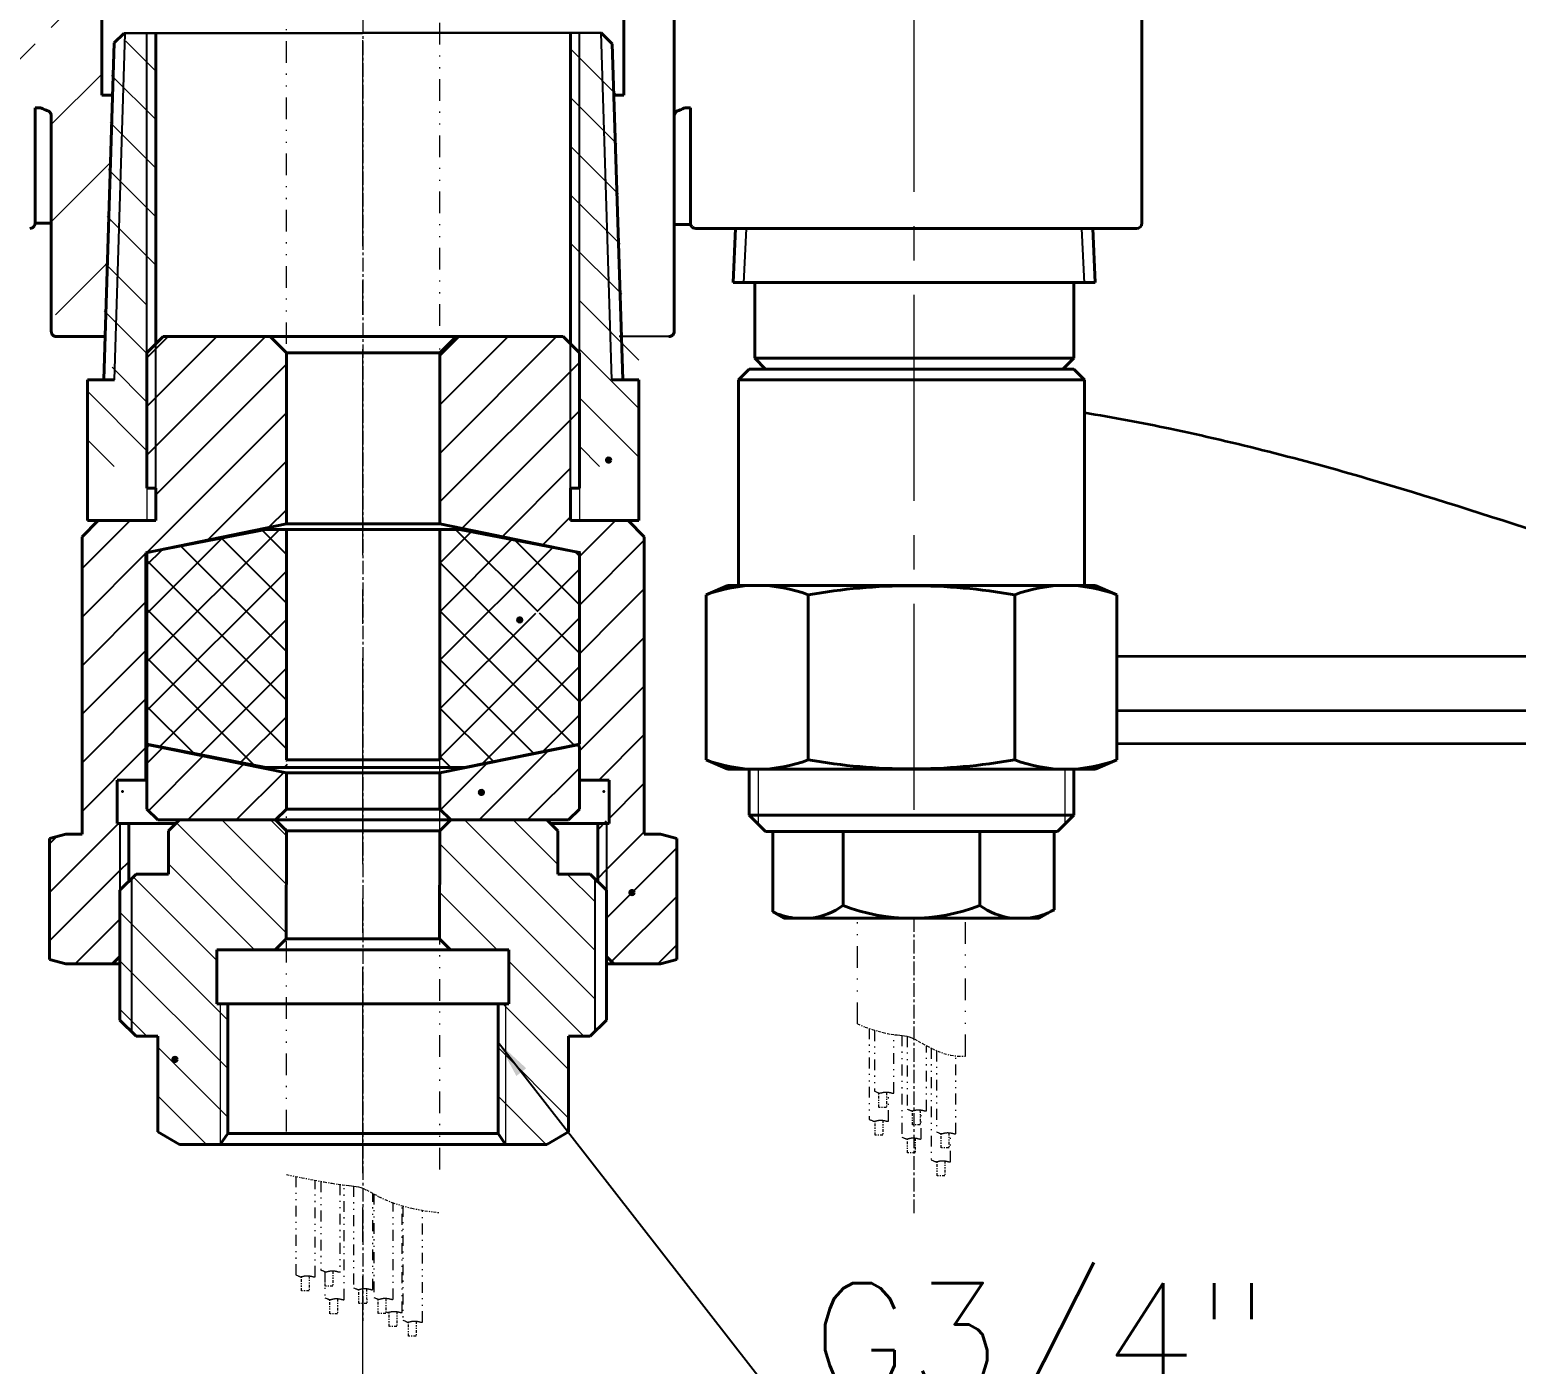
# Model space of a CAD drawing. Extents: x -12012 to 8795, y -497 to 32605.
# Drawn here: x -11366.2 to -11228.7, y 31918.3 to 32041.7 of the extents above; entities that cross this region are included whole.
import ezdxf

# ---------------------------------------------------------------- set-up
doc = ezdxf.new("R2010")
doc.units = 0
doc.header["$MEASUREMENT"] = 0
for name, pattern in [('CENTER', [2, 1.25, -0.25, 0.25, -0.25]), ('CENTER2', [28.575, 19.05, -3.175, 3.175, -3.175]), ('DIVIDE', [1.25, 0.5, -0.25, 0, -0.25, 0, -0.25]), ('DIVIDE2', [0.625, 0.25, -0.125, 0, -0.125, 0, -0.125])]:
    doc.linetypes.add(name, pattern=pattern)
doc.layers.get('0').update_dxf_attribs({"linetype": 'CONTINUOUS', "lineweight": 35})
for name, color, linetype, lineweight in [('0.7', 7, 'CONTINUOUS', 40), ('082', 7, 'CONTINUOUS', 40), ('1CEN', 4, 'CENTER2', 9), ('中心线', 14, 'CENTER', 9), ('单点划线', 1, 'CENTER2', 13), ('双点划线', 6, 'DIVIDE2', 13), ('尺寸线', 3, 'CONTINUOUS', 15), ('标注', 3, 'CONTINUOUS', 13), ('粗实线', 7, 'CONTINUOUS', 40)]:
    doc.layers.add(name, color=color, linetype=linetype, lineweight=lineweight)
for name, color, linetype in [('030', 4, 'CONTINUOUS'), ('033', 3, 'CONTINUOUS'), ('039', 4, 'CONTINUOUS'), ('075', 3, 'CONTINUOUS'), ('076', 2, 'CONTINUOUS'), ('079', 3, 'CONTINUOUS'), ('081', 3, 'CONTINUOUS')]:
    doc.layers.add(name, color=color, linetype=linetype)
doc.styles.add('01', font='txt.shx')
doc.styles.add('标注', font='txt.shx', dxfattribs={"height": 2.65})
doc.dimstyles.new('3.5', dxfattribs={"dimtxt": 2.65, "dimasz": 3.5, "dimexe": 1.25, "dimexo": 0.625, "dimtad": 1, "dimlfac": -1, "dimdsep": 46, "dimtxsty": '标注', "dimcen": 3.5, "dimaunit": 1, "dimadec": 3, "dimazin": 2, "dimtfac": 1, "dimtmove": 0, "dimatfit": 3, "dimfxl": 0, "dimarcsym": 0})

msp = doc.modelspace()

# ---------------------------------------------------------------- hatches: boundary and pattern name
at = {"layer": '076'}
h = msp.add_hatch(dxfattribs=at)
h.set_pattern_fill('ANSI37', color=256, style=0)
h.set_pattern_definition([(45, (-13436.365, 30521.861), (-2.245064, 2.245064), []), (135, (-13436.365, 30521.861), (-2.245064, -2.245064), [])])
h.paths.add_polyline_path([(-11342.483, 31995.456), (-11344.383, 31995.456), (-11354.833, 31993.419), (-11355.383, 31993.306), (-11355.383, 31975.599), (-11344.383, 31973.456), (-11342.383, 31973.456), (-11342.383, 31974.156), (-11342.483, 31974.156)])
h.paths.add_polyline_path([(-11328.283, 31974.156), (-11328.383, 31974.156), (-11328.383, 31973.456), (-11326.025, 31973.456), (-11315.383, 31975.599), (-11315.383, 31993.306), (-11315.861, 31993.405), (-11326.478, 31995.456), (-11328.283, 31995.456)])
h.paths.add_polyline_path([(-11319.428, 31987.708, -1), (-11319.115, 31987.708, -1)], flags=16)
at = {"layer": '081'}
h = msp.add_hatch(dxfattribs=at)
h.set_pattern_fill('ANSI31', color=256, style=0)
h.set_pattern_definition([(45, (-12416.4574, 31186.629), (-2.245064, 2.245064), [])])
h.paths.add_polyline_path([(-11343.483, 31968.599), (-11342.483, 31969.599), (-11342.483, 31972.947), (-11355.233, 31975.559, 0.2679492), (-11355.383, 31975.299), (-11355.383, 31969.599), (-11354.383, 31968.599)])
h.paths.add_polyline_path([(-11315.383, 31975.299, 0.2679492), (-11315.533, 31975.559), (-11328.283, 31972.947), (-11328.283, 31969.599), (-11327.283, 31968.599), (-11316.383, 31968.599), (-11315.383, 31969.599)])
at = {"layer": '尺寸线'}
h = msp.add_hatch(dxfattribs=at)
h.set_pattern_fill('ANSI31', color=256, scale=2, style=0)
h.set_pattern_definition([(45, (-11127.684, 30796.675), (-4.490128, 4.490128), [])])
edge = h.paths.add_edge_path()
edge.add_spline(control_points=[(-11366.223, 32033.285), (-11366.309, 32033.285), (-11365.92, 32033.258), (-11365.753, 32033.61), (-11365.796, 32033.535)], knot_values=[0, 0, 0, 0, 0.2558383, 0.5131773, 0.5131773, 0.5131773, 0.5131773], degree=3, periodic=0)
edge.add_spline(control_points=[(-11365.796, 32033.535), (-11365.838, 32033.46), (-11365.73, 32033.872), (-11365.73, 32033.786)], knot_values=[0, 0, 0, 0, 0.258831, 0.258831, 0.258831, 0.258831], degree=3, periodic=0)
edge.add_line((-11365.73, 32033.786), (-11365.73, 32044.446))
edge.add_line((-11365.73, 32044.446), (-11365.236, 32044.446))
edge.add_spline(control_points=[(-11365.236, 32044.446), (-11365.351, 32044.494), (-11364.891, 32044.299), (-11364.428, 32044.11), (-11364.544, 32044.157)], knot_values=[0, 0, 0, 0, 0.3748467, 0.749726, 0.749726, 0.749726, 0.749726], degree=3, periodic=0)
edge.add_spline(control_points=[(-11364.544, 32044.157), (-11364.645, 32044.199), (-11364.208, 32044.054), (-11364.236, 32043.615), (-11364.236, 32043.698)], knot_values=[0, 0, 0, 0, 0.3284303, 0.5775877, 0.5775877, 0.5775877, 0.5775877], degree=3, periodic=0)
edge.add_line((-11364.236, 32043.698), (-11364.236, 32026.786))
edge.add_spline(control_points=[(-11364.236, 32026.786), (-11364.236, 32026.699), (-11364.236, 32026.61), (-11364.236, 32026.497)], knot_values=[0, 0, 0, 0, 0.2589346, 0.2589346, 0.2589346, 0.2589346], degree=3, periodic=0)
edge.add_spline(control_points=[(-11364.236, 32026.497), (-11364.236, 32026.262), (-11364.219, 32022.656), (-11364.236, 32022.221), (-11364.236, 32019.786)], knot_values=[0, 0, 0, 0, 0.258116, 0.5154106, 0.5154106, 0.5154106, 0.5154106], degree=3, periodic=0)
edge.add_line((-11363.381, 32022.285), (-11363.988, 32013.352))
edge.add_line((-11363.988, 32013.352), (-11359.14, 32013.285))
edge.add_line((-11359.14, 32013.285), (-11358.589, 32036.615))
edge.add_line((-11358.589, 32036.615), (-11359.56, 32036.615))
edge.add_line((-11359.56, 32036.615), (-11359.56, 32043.618))
edge.add_line((-11359.56, 32043.618), (-11351.221, 32043.618))
edge.add_line((-11351.221, 32043.618), (-11351.221, 32052.485))
edge.add_arc((-11335.421, 32118.415), 67.797, 235.39809, 256.52339, ccw=False)
edge.add_line((-11373.921, 32062.61), (-11373.921, 32051.285))
edge.add_line((-11373.921, 32051.285), (-11371.016, 32051.285))
edge.add_line((-11371.016, 32051.285), (-11370.159, 32033.285))
edge.add_line((-11370.159, 32033.285), (-11366.223, 32033.285))
h = msp.add_hatch(dxfattribs=at)
h.set_pattern_fill('ANSI31', color=256, angle=90, style=0)
h.set_pattern_definition([(135, (-11127.684, 30800.6752), (-2.245064, -2.245064), [])])
h.paths.add_polyline_path([(-11355.383, 32016.785), (-11355.383, 32040.615), (-11357.56, 32040.615), (-11358.383, 32009.317), (-11360.883, 32009.285), (-11360.883, 32001.285), (-11355.383, 32001.285), (-11355.383, 32004.285)])
edge = h.paths.add_edge_path()
edge.add_line((-11313.205, 32040.615), (-11315.383, 32040.615))
edge.add_line((-11315.383, 32040.615), (-11315.383, 32016.785))
edge.add_line((-11315.383, 32016.785), (-11315.383, 32004.285))
edge.add_line((-11315.383, 32004.285), (-11315.383, 32001.285))
edge.add_line((-11315.383, 32001.285), (-11310.883, 32001.285))
edge.add_line((-11310.883, 32001.285), (-11309.883, 32001.285))
edge.add_line((-11309.883, 32001.285), (-11309.883, 32004.597))
edge.add_line((-11309.883, 32004.597), (-11312.526, 32006.744))
edge.add_arc((-11312.681, 32006.871), 0.2, 180, 320.90735, ccw=False)
edge.add_arc((-11312.681, 32006.871), 0.2, -39.09265, 180, ccw=False)
edge.add_line((-11312.526, 32006.744), (-11309.883, 32004.597))
edge.add_line((-11309.883, 32004.597), (-11309.883, 32014.285))
edge.add_line((-11309.883, 32014.285), (-11312.383, 32014.285))
edge.add_line((-11312.383, 32014.285), (-11313.205, 32040.615))
h.paths.add_polyline_path([(-11357.56, 32040.615), (-11357.672, 32040.615), (-11358.589, 32039.698), (-11359.383, 32014.285), (-11358.383, 32009.317)], flags=17)
h.paths.add_polyline_path([(-11354.571, 32040.615), (-11355.383, 32040.615), (-11355.383, 32016.785), (-11354.571, 32017.597)])
h.paths.add_polyline_path([(-11315.383, 32040.615), (-11316.195, 32040.615), (-11316.195, 32017.597), (-11315.383, 32016.785)])
h.paths.add_polyline_path([(-11312.174, 32039.618), (-11313.171, 32040.615), (-11313.205, 32040.615), (-11312.383, 32014.285), (-11311.382, 32014.285)], flags=17)
at = {"layer": '标注'}
h = msp.add_hatch(dxfattribs=at)
h.set_pattern_fill('ANSI31', color=256, angle=90, style=0)
h.set_pattern_definition([(135, (-15488.863, 30208.9812), (-2.245064, -2.245064), [])])
h.paths.add_polyline_path([(-11343.512, 31956.601), (-11342.512, 31957.601), (-11342.483, 31967.601), (-11343.483, 31968.601), (-11352.383, 31968.601), (-11353.383, 31967.601), (-11353.383, 31963.601), (-11356.383, 31963.601), (-11356.801, 31963.183), (-11356.801, 31949.019), (-11356.383, 31948.601), (-11354.383, 31948.601), (-11354.383, 31939.756), (-11352.521, 31938.681), (-11352.79, 31946.268, -0.4246283), (-11352.997, 31946.468, -1), (-11352.597, 31946.468, -0.403875), (-11352.79, 31946.268), (-11352.521, 31938.681), (-11352.383, 31938.601), (-11348.612, 31938.601), (-11348.612, 31951.601), (-11348.912, 31951.601), (-11348.912, 31956.601)])
h.paths.add_polyline_path([(-11356.801, 31963.183), (-11357.883, 31962.101), (-11357.883, 31950.101), (-11356.801, 31949.019)])
h.paths.add_polyline_path([(-11348.612, 31938.601), (-11347.912, 31939.601), (-11347.912, 31951.601), (-11348.612, 31951.601)])
h.paths.add_polyline_path([(-11322.212, 31951.601), (-11322.912, 31951.601), (-11322.912, 31939.601), (-11322.212, 31938.601)], flags=17)
h.paths.add_polyline_path([(-11323.983, 31968.601), (-11327.283, 31968.601), (-11328.283, 31967.601), (-11328.283, 31957.572), (-11327.312, 31956.601), (-11321.912, 31956.601), (-11321.912, 31951.601), (-11322.212, 31951.601), (-11322.212, 31938.601), (-11318.505, 31938.601)])
h.paths.add_polyline_path([(-11313.965, 31963.183), (-11314.383, 31963.601), (-11317.383, 31963.601), (-11317.383, 31967.601), (-11318.383, 31968.601), (-11323.983, 31968.601), (-11318.505, 31938.601), (-11318.383, 31938.601), (-11316.383, 31939.756), (-11316.383, 31948.601), (-11314.383, 31948.601), (-11313.965, 31949.019)])
at = {"layer": '粗实线'}
for points in [[(-11312.881, 32001.871, 1), (-11312.481, 32001.871, 1)], [(-11321.098, 31987.095, 1), (-11320.698, 31987.095, 1)], [(-11324.648, 31971.148, 1), (-11324.248, 31971.148, 1)], [(-11310.721, 31961.884, 1), (-11310.321, 31961.884, 1)], [(-11352.997, 31946.466, 1), (-11352.597, 31946.466, 1)]]:
    msp.add_hatch(color=256, dxfattribs=at).paths.add_polyline_path(points)

# ---------------------------------------------------------------- linework, layer by layer
for p, q in [((-11313.378, 32041.384), (-11357.529, 32041.319)), ((-11265.671, 31978.715), (-11204.421, 31978.715)), ((-11265.671, 31975.672), (-11201.706, 31975.672))]:
    msp.add_line(p, q)
at = {"color": 7, "linetype": 'Continuous'}
for p, q in [((-11210.668, 31983.715), (-11265.671, 31983.715)), ((-11265.671, 31978.715), (-11204.921, 31978.715))]:
    msp.add_line(p, q, dxfattribs=at)
at = {"lineweight": 40}
for p, q in [((-11348.912, 31956.599), (-11335.412, 31956.599)), ((-11348.912, 31956.599), (-11348.912, 31951.599)), ((-11342.512, 31957.599), (-11343.512, 31956.599)), ((-11342.512, 31957.599), (-11335.412, 31957.599)), ((-11328.312, 31957.599), (-11335.412, 31957.599)), ((-11321.912, 31956.599), (-11335.412, 31956.599)), ((-11328.312, 31957.599), (-11327.312, 31956.599)), ((-11321.912, 31956.599), (-11321.912, 31951.599)), ((-11348.912, 31951.599), (-11335.412, 31951.599)), ((-11347.912, 31951.599), (-11347.912, 31939.599)), ((-11321.912, 31951.599), (-11335.412, 31951.599)), ((-11322.912, 31951.599), (-11322.912, 31939.599)), ((-11348.612, 31938.599), (-11347.912, 31939.599)), ((-11347.912, 31939.599), (-11335.412, 31939.599)), ((-11322.912, 31939.599), (-11335.412, 31939.599)), ((-11322.212, 31938.599), (-11322.912, 31939.599))]:
    msp.add_line(p, q, dxfattribs=at)
at = {"color": 7, "linetype": 'Continuous'}
msp.add_open_spline([(-11212.822, 31990.73), (-11217.182, 31992.057), (-11227.035, 31995.336), (-11242.89, 32000.444), (-11257.216, 32004.141), (-11266.023, 32005.795), (-11268.671, 32006.233)], degree=3, knots=[0, 0, 0, 0, 13.6737062, 31.1499783, 49.9660609, 58.0142693, 58.0142693, 58.0142693, 58.0142693], dxfattribs=at)
at = {"color": 1}
for p in [(-11357.637, 31971.245), (-11313.128, 31971.245), (-11355.383, 31970.037), (-11315.383, 31970.037)]:
    msp.add_point(p, dxfattribs=at)
at = {"layer": '0.7'}
for p, q in [((-11358.41, 32040.439), (-11359.382, 32009.317)), ((-11354.571, 32012.597), (-11354.571, 32041.324)), ((-11316.195, 32012.597), (-11316.195, 32041.38)), ((-11311.383, 32009.317), (-11312.353, 32040.359)), ((-11301.171, 32018.285), (-11300.933, 32023.285)), ((-11299.171, 32011.285), (-11299.171, 32018.285)), ((-11355.383, 32011.785), (-11353.883, 32013.285)), ((-11353.883, 32013.285), (-11343.983, 32013.285)), ((-11326.783, 32013.285), (-11343.983, 32013.285)), ((-11343.983, 32013.285), (-11342.483, 32011.785)), ((-11328.283, 32011.785), (-11326.783, 32013.285)), ((-11326.783, 32013.285), (-11316.883, 32013.285)), ((-11316.883, 32013.285), (-11315.383, 32011.785)), ((-11355.383, 31999.285), (-11355.383, 32011.785)), ((-11342.483, 32011.785), (-11328.283, 32011.785)), ((-11342.483, 32011.785), (-11342.483, 31995.965)), ((-11328.283, 31995.965), (-11328.283, 32011.785)), ((-11315.383, 32011.785), (-11315.383, 31999.285)), ((-11300.671, 32009.285), (-11299.671, 32010.285)), ((-11298.171, 32010.285), (-11299.171, 32011.285)), ((-11360.883, 32009.285), (-11360.883, 31996.285)), ((-11358.383, 32009.285), (-11360.883, 32009.285)), ((-11309.883, 32009.285), (-11312.383, 32009.285)), ((-11309.883, 31996.285), (-11309.883, 32009.285)), ((-11300.671, 31990.285), (-11300.671, 32009.285)), ((-11354.571, 31999.285), (-11355.383, 31999.285)), ((-11354.571, 31996.285), (-11354.571, 31999.285)), ((-11316.195, 31999.285), (-11316.195, 31996.285)), ((-11315.383, 31999.285), (-11316.195, 31999.285)), ((-11361.383, 31994.785), (-11359.883, 31996.285)), ((-11360.883, 31996.285), (-11354.571, 31996.285)), ((-11359.883, 31996.285), (-11354.571, 31996.285)), ((-11316.195, 31996.285), (-11309.883, 31996.285)), ((-11316.195, 31996.285), (-11310.883, 31996.285)), ((-11310.883, 31996.285), (-11309.383, 31994.785)), ((-11355.483, 31993.285), (-11342.483, 31995.965)), ((-11355.383, 31993.312), (-11344.383, 31995.456)), ((-11344.383, 31995.456), (-11326.478, 31995.456)), ((-11342.483, 31995.965), (-11328.283, 31995.965)), ((-11342.483, 31995.456), (-11342.483, 31974.156)), ((-11315.283, 31993.285), (-11328.283, 31995.965)), ((-11328.283, 31974.156), (-11328.283, 31995.456)), ((-11326.478, 31995.456), (-11315.383, 31993.312)), ((-11361.383, 31967.285), (-11361.383, 31994.785)), ((-11309.383, 31994.785), (-11309.383, 31967.285)), ((-11355.383, 31975.599), (-11355.383, 31993.312)), ((-11315.383, 31993.312), (-11315.383, 31975.599)), ((-11303.671, 31989.41), (-11301.671, 31990.285)), ((-11303.671, 31974.16), (-11303.671, 31989.41)), ((-11265.671, 31989.41), (-11267.671, 31990.285)), ((-11265.671, 31974.16), (-11265.671, 31989.41)), ((-11344.383, 31973.456), (-11355.383, 31975.599)), ((-11355.383, 31969.599), (-11355.383, 31975.299)), ((-11355.233, 31975.559), (-11342.483, 31972.947)), ((-11328.283, 31972.947), (-11315.533, 31975.559)), ((-11315.383, 31975.599), (-11326.025, 31973.456)), ((-11315.383, 31975.299), (-11315.383, 31969.599)), ((-11326.025, 31973.456), (-11344.383, 31973.456)), ((-11342.483, 31974.156), (-11328.283, 31974.156)), ((-11342.483, 31972.947), (-11328.283, 31972.947)), ((-11342.483, 31972.947), (-11342.483, 31969.599)), ((-11328.283, 31972.947), (-11328.283, 31969.599)), ((-11303.671, 31974.16), (-11301.671, 31973.285)), ((-11265.671, 31974.16), (-11267.671, 31973.285)), ((-11355.383, 31972.285), (-11358.126, 31972.285)), ((-11358.126, 31968.285), (-11358.126, 31972.285)), ((-11355.383, 31972.285), (-11357.883, 31972.285)), ((-11357.883, 31972.285), (-11355.383, 31972.285)), ((-11312.883, 31972.285), (-11315.383, 31972.285)), ((-11315.383, 31972.285), (-11312.639, 31972.285)), ((-11312.639, 31968.285), (-11312.639, 31972.285)), ((-11354.383, 31968.599), (-11355.383, 31969.599)), ((-11342.483, 31969.599), (-11343.483, 31968.599)), ((-11342.483, 31969.599), (-11328.283, 31969.599)), ((-11328.283, 31969.599), (-11327.283, 31968.599)), ((-11315.383, 31969.599), (-11316.383, 31968.599)), ((-11357.071, 31968.285), (-11357.071, 31962.911)), ((-11316.383, 31968.599), (-11354.383, 31968.599)), ((-11353.383, 31967.599), (-11352.383, 31968.599)), ((-11353.383, 31963.599), (-11353.383, 31967.599)), ((-11343.483, 31968.599), (-11342.483, 31967.599)), ((-11342.483, 31967.599), (-11342.512, 31957.599)), ((-11328.283, 31967.599), (-11342.483, 31967.599)), ((-11328.283, 31967.599), (-11328.312, 31957.599)), ((-11327.283, 31968.599), (-11328.283, 31967.599)), ((-11318.383, 31968.599), (-11317.383, 31967.599)), ((-11317.383, 31967.599), (-11317.383, 31963.599)), ((-11313.695, 31962.911), (-11313.695, 31968.285)), ((-11364.383, 31966.883), (-11362.883, 31967.285)), ((-11364.383, 31955.687), (-11364.383, 31966.883)), ((-11362.883, 31967.285), (-11361.383, 31967.285)), ((-11309.383, 31967.285), (-11307.883, 31967.285)), ((-11307.883, 31967.285), (-11306.383, 31966.883)), ((-11306.383, 31966.883), (-11306.383, 31955.687)), ((-11357.883, 31962.099), (-11356.383, 31963.599)), ((-11356.383, 31963.599), (-11353.383, 31963.599)), ((-11317.383, 31963.599), (-11314.383, 31963.599)), ((-11314.383, 31963.599), (-11312.883, 31962.099)), ((-11357.883, 31950.099), (-11357.883, 31962.099)), ((-11312.883, 31962.099), (-11312.883, 31950.099)), ((-11362.883, 31955.285), (-11364.383, 31955.687)), ((-11357.883, 31955.285), (-11362.883, 31955.285)), ((-11357.883, 31955.973), (-11358.571, 31955.285)), ((-11312.195, 31955.285), (-11312.883, 31955.973)), ((-11307.883, 31955.285), (-11312.883, 31955.285)), ((-11306.383, 31955.687), (-11307.883, 31955.285)), ((-11356.383, 31948.599), (-11357.883, 31950.099)), ((-11312.883, 31950.099), (-11314.383, 31948.599)), ((-11354.383, 31948.599), (-11356.383, 31948.599)), ((-11354.383, 31939.754), (-11354.383, 31948.599)), ((-11316.383, 31948.599), (-11316.383, 31939.754)), ((-11314.383, 31948.599), (-11316.383, 31948.599)), ((-11352.383, 31938.599), (-11354.383, 31939.754)), ((-11318.383, 31938.599), (-11352.383, 31938.599)), ((-11316.383, 31939.754), (-11318.383, 31938.599))]:
    msp.add_line(p, q, dxfattribs=at)
for centre, start, end in [((-11355.083, 31975.299), 120, 180), ((-11315.683, 31975.299), 0, 60)]:
    msp.add_arc(centre, 0.3, start, end, dxfattribs=at)
at = {"layer": '030'}
for p, q in [((-11354.571, 31997.285), (-11354.571, 31999.285)), ((-11316.195, 31997.285), (-11316.195, 31999.285))]:
    msp.add_line(p, q, dxfattribs=at)
at = {"layer": '033'}
for p, q in [((-11315.383, 32011.785), (-11315.383, 32041.381)), ((-11300.172, 32018.238), (-11299.932, 32023.285)), ((-11268.67, 32018.238), (-11268.91, 32023.285))]:
    msp.add_line(p, q, dxfattribs=at)
at = {"layer": '039'}
msp.add_line((-11307.103, 32013.285), (-11311.702, 32013.285), dxfattribs=at)
at = {"layer": '075'}
for p, q in [((-11358.383, 32009.285), (-11357.382, 32041.32)), ((-11355.383, 32011.785), (-11355.383, 32041.322)), ((-11312.383, 32009.285), (-11313.386, 32041.384)), ((-11355.383, 32011.315), (-11353.412, 32013.285)), ((-11355.383, 32006.825), (-11348.922, 32013.285)), ((-11355.383, 32002.335), (-11344.432, 32013.285)), ((-11328.283, 32011.474), (-11326.472, 32013.285)), ((-11328.283, 32006.984), (-11321.981, 32013.285)), ((-11328.283, 32002.494), (-11317.491, 32013.285)), ((-11354.571, 31999.285), (-11354.571, 32012.597)), ((-11316.195, 31999.285), (-11316.195, 32012.597)), ((-11354.571, 31998.657), (-11342.483, 32010.745)), ((-11328.283, 31998.004), (-11315.383, 32010.904)), ((-11355.435, 31993.302), (-11342.483, 32006.255)), ((-11326.25, 31995.546), (-11315.383, 32006.414)), ((-11349.788, 31994.459), (-11342.483, 32001.764)), ((-11322.528, 31994.779), (-11316.195, 32001.112)), ((-11361.383, 31991.845), (-11356.942, 31996.285)), ((-11344.132, 31995.625), (-11342.483, 31997.274)), ((-11318.805, 31994.011), (-11316.195, 31996.622)), ((-11315.283, 31993.043), (-11312.041, 31996.285)), ((-11315.283, 31988.553), (-11309.383, 31994.453)), ((-11361.383, 31987.355), (-11355.483, 31993.255)), ((-11311.643, 31987.703), (-11309.383, 31989.963)), ((-11361.383, 31982.864), (-11355.483, 31988.764)), ((-11315.283, 31984.063), (-11311.643, 31987.703)), ((-11315.283, 31979.573), (-11309.383, 31985.473)), ((-11361.383, 31978.374), (-11355.483, 31984.274)), ((-11361.383, 31973.884), (-11355.483, 31979.784)), ((-11315.283, 31975.083), (-11309.383, 31980.983)), ((-11313.59, 31972.285), (-11309.383, 31976.493)), ((-11361.383, 31969.394), (-11355.483, 31975.294)), ((-11312.639, 31968.746), (-11309.659, 31971.727)), ((-11309.659, 31971.727), (-11309.383, 31972.003)), ((-11364.383, 31961.904), (-11358.001, 31968.285)), ((-11313.695, 31967.691), (-11312.883, 31968.503)), ((-11312.883, 31968.285), (-11312.883, 31962.099)), ((-11312.883, 31964.013), (-11309.383, 31967.513)), ((-11364.383, 31966.394), (-11363.714, 31967.063)), ((-11312.883, 31959.522), (-11306.383, 31966.022)), ((-11357.883, 31963.914), (-11357.071, 31964.726)), ((-11364.383, 31957.414), (-11357.883, 31963.914)), ((-11313.695, 31963.201), (-11312.883, 31964.013)), ((-11356.801, 31963.181), (-11356.801, 31949.017)), ((-11313.965, 31963.181), (-11313.965, 31949.017)), ((-11312.412, 31955.503), (-11306.383, 31961.532)), ((-11362.021, 31955.285), (-11357.883, 31959.424)), ((-11308.139, 31955.285), (-11306.383, 31957.042))]:
    msp.add_line(p, q, dxfattribs=at)
at = {"layer": '079'}
msp.add_line((-11357.883, 31968.285), (-11357.883, 31962.099), dxfattribs=at)
at = {"layer": '082'}
for p, q in [((-11355.483, 31972.285), (-11355.483, 31993.285)), ((-11318.383, 31938.599), (-11318.383, 31938.599))]:
    msp.add_line(p, q, dxfattribs=at)
at = {"layer": '1CEN', "color": 1}
msp.add_line((-11335.421, 31821.631), (-11335.421, 32401.383), dxfattribs=at)
at = {"layer": '中心线'}
for p, q in [((-11335.421, 32342.561), (-11335.421, 31922.298)), ((-11284.421, 31932.251), (-11284.421, 31959.527))]:
    msp.add_line(p, q, dxfattribs=at)
at = {"layer": '单点划线'}
msp.add_line((-11284.421, 31969.527), (-11284.421, 32043.035), dxfattribs=at)
at = {"layer": '双点划线', "linetype": 'DIVIDE', "ltscale": 4}
for p, q in [((-11328.283, 31936.289), (-11328.283, 32065.156)), ((-11342.483, 31939.806), (-11342.483, 32060.689)), ((-11289.671, 31949.734), (-11289.671, 31959.527)), ((-11279.671, 31946.752), (-11279.671, 31959.533))]:
    msp.add_line(p, q, dxfattribs=at)
at = {"layer": '双点划线', "linetype": 'DIVIDE2', "ltscale": 4}
for p, q in [((-11288.576, 31949.325), (-11288.576, 31940.917)), ((-11288.084, 31949.162), (-11288.084, 31943.513)), ((-11286.292, 31943.351), (-11286.292, 31948.753)), ((-11285.567, 31948.681), (-11285.567, 31939.228)), ((-11285.076, 31948.594), (-11285.076, 31941.825)), ((-11283.283, 31941.71), (-11283.283, 31947.728)), ((-11282.863, 31947.507), (-11282.863, 31937.166)), ((-11282.372, 31947.278), (-11282.372, 31939.762)), ((-11280.579, 31939.6), (-11280.579, 31946.785)), ((-11286.784, 31940.754), (-11286.784, 31943.419)), ((-11283.775, 31939.114), (-11283.775, 31941.778)), ((-11281.071, 31937.003), (-11281.071, 31939.668)), ((-11341.623, 31935.636), (-11341.623, 31926.532)), ((-11339.831, 31926.369), (-11339.831, 31935.26)), ((-11339.287, 31935.189), (-11339.287, 31926.989)), ((-11337.537, 31934.894), (-11337.537, 31926.813)), ((-11337.127, 31924.259), (-11337.127, 31934.839)), ((-11336.279, 31934.753), (-11336.279, 31925.3)), ((-11334.487, 31925.186), (-11334.487, 31934.076)), ((-11334.405, 31934.031), (-11334.405, 31924.404)), ((-11332.613, 31924.289), (-11332.613, 31933.18)), ((-11331.783, 31923.075), (-11331.783, 31932.983)), ((-11331.701, 31932.909), (-11331.701, 31922.341)), ((-11329.909, 31922.178), (-11329.909, 31932.513)), ((-11338.919, 31926.837), (-11338.919, 31924.422))]:
    msp.add_line(p, q, dxfattribs=at)
at = {"layer": '双点划线'}
for p, q in [((-11287.688, 31942.029), (-11287.688, 31943.337)), ((-11286.989, 31943.411), (-11286.975, 31942.029)), ((-11286.975, 31942.029), (-11287.688, 31942.029)), ((-11284.583, 31940.403), (-11284.583, 31941.711)), ((-11283.884, 31941.785), (-11283.87, 31940.403)), ((-11288.031, 31939.452), (-11288.031, 31940.76)), ((-11287.331, 31940.834), (-11287.318, 31939.452)), ((-11283.87, 31940.403), (-11284.583, 31940.403)), ((-11287.318, 31939.452), (-11288.031, 31939.452)), ((-11285.04, 31937.81), (-11285.04, 31939.118)), ((-11284.341, 31939.192), (-11284.327, 31937.81)), ((-11281.913, 31938.288), (-11281.913, 31939.596)), ((-11281.214, 31939.67), (-11281.2, 31938.288)), ((-11284.327, 31937.81), (-11285.04, 31937.81)), ((-11281.2, 31938.288), (-11281.913, 31938.288)), ((-11282.299, 31935.702), (-11282.299, 31937.01)), ((-11281.6, 31937.084), (-11281.586, 31935.702)), ((-11281.586, 31935.702), (-11282.299, 31935.702)), ((-11341.096, 31925.066), (-11341.096, 31926.374)), ((-11340.396, 31926.448), (-11340.383, 31925.066)), ((-11338.892, 31925.504), (-11338.892, 31926.813)), ((-11338.192, 31926.886), (-11338.178, 31925.504)), ((-11340.383, 31925.066), (-11341.096, 31925.066)), ((-11338.178, 31925.504), (-11338.892, 31925.504)), ((-11335.77, 31923.88), (-11335.77, 31925.189)), ((-11335.07, 31925.263), (-11335.057, 31923.88)), ((-11338.46, 31922.947), (-11338.46, 31924.256)), ((-11337.761, 31924.33), (-11337.747, 31922.947)), ((-11335.057, 31923.88), (-11335.77, 31923.88)), ((-11333.994, 31922.97), (-11333.994, 31924.278)), ((-11333.295, 31924.352), (-11333.281, 31922.97)), ((-11337.747, 31922.947), (-11338.46, 31922.947)), ((-11333.281, 31922.97), (-11333.994, 31922.97)), ((-11332.972, 31921.775), (-11332.972, 31923.084)), ((-11332.273, 31923.157), (-11332.259, 31921.775)), ((-11331.192, 31920.873), (-11331.192, 31922.182)), ((-11330.493, 31922.255), (-11330.479, 31920.873)), ((-11332.259, 31921.775), (-11332.972, 31921.775)), ((-11330.479, 31920.873), (-11331.192, 31920.873))]:
    msp.add_line(p, q, dxfattribs=at)
at = {"layer": '双点划线', "linetype": 'DIVIDE2'}
for points in [[(-11289.671, 31949.734), (-11288.943, 31949.453), (-11288.31, 31949.232), (-11287.763, 31949.062), (-11287.292, 31948.936), (-11286.888, 31948.847), (-11286.542, 31948.786), (-11286.242, 31948.747), (-11285.98, 31948.72), (-11285.746, 31948.699), (-11285.53, 31948.678), (-11285.322, 31948.648), (-11285.111, 31948.605), (-11284.888, 31948.54), (-11284.641, 31948.448), (-11284.362, 31948.321), (-11284.04, 31948.154), (-11283.667, 31947.943), (-11283.242, 31947.704), (-11282.766, 31947.456), (-11282.24, 31947.218), (-11281.667, 31947.01), (-11281.047, 31946.85), (-11280.381, 31946.757), (-11279.671, 31946.752)], [(-11342.483, 31935.806), (-11341.061, 31935.525), (-11339.907, 31935.304), (-11338.987, 31935.134), (-11338.266, 31935.008), (-11337.711, 31934.919), (-11337.286, 31934.858), (-11336.958, 31934.819), (-11336.692, 31934.792), (-11336.458, 31934.771), (-11336.242, 31934.75), (-11336.033, 31934.72), (-11335.822, 31934.677), (-11335.599, 31934.612), (-11335.353, 31934.52), (-11335.074, 31934.393), (-11334.752, 31934.226), (-11334.374, 31934.014), (-11333.92, 31933.768), (-11333.366, 31933.5), (-11332.689, 31933.223), (-11331.866, 31932.951), (-11330.872, 31932.696), (-11329.686, 31932.471), (-11328.283, 31932.289)]]:
    msp.add_lwpolyline(points, dxfattribs=at)
at = {"layer": '双点划线', "linetype": 'DIVIDE2', "ltscale": 4}
for points in [[(-11288.084, 31943.513), (-11287.997, 31943.481), (-11287.926, 31943.452), (-11287.867, 31943.427), (-11287.819, 31943.405), (-11287.78, 31943.387), (-11287.746, 31943.372), (-11287.715, 31943.361), (-11287.686, 31943.354), (-11287.655, 31943.35), (-11287.623, 31943.349), (-11287.59, 31943.351), (-11287.557, 31943.355), (-11287.523, 31943.361), (-11287.49, 31943.368), (-11287.457, 31943.376), (-11287.425, 31943.384), (-11287.394, 31943.392), (-11287.363, 31943.399), (-11287.333, 31943.406), (-11287.303, 31943.413), (-11287.273, 31943.418), (-11287.241, 31943.424), (-11287.209, 31943.428), (-11287.174, 31943.432), (-11287.138, 31943.435), (-11287.101, 31943.437), (-11287.062, 31943.438), (-11287.022, 31943.438), (-11286.981, 31943.438), (-11286.94, 31943.436), (-11286.899, 31943.433), (-11286.858, 31943.429), (-11286.817, 31943.424), (-11286.777, 31943.418), (-11286.738, 31943.411), (-11286.699, 31943.403), (-11286.661, 31943.395), (-11286.624, 31943.386), (-11286.587, 31943.377), (-11286.55, 31943.367), (-11286.514, 31943.358), (-11286.479, 31943.349), (-11286.445, 31943.341), (-11286.411, 31943.336), (-11286.379, 31943.333), (-11286.349, 31943.334), (-11286.32, 31943.34), (-11286.292, 31943.351)], [(-11285.076, 31941.873), (-11284.988, 31941.841), (-11284.917, 31941.812), (-11284.858, 31941.787), (-11284.811, 31941.765), (-11284.771, 31941.746), (-11284.737, 31941.732), (-11284.707, 31941.721), (-11284.677, 31941.713), (-11284.646, 31941.709), (-11284.615, 31941.709), (-11284.582, 31941.711), (-11284.548, 31941.715), (-11284.515, 31941.721), (-11284.481, 31941.728), (-11284.448, 31941.735), (-11284.416, 31941.743), (-11284.385, 31941.751), (-11284.355, 31941.758), (-11284.325, 31941.765), (-11284.294, 31941.772), (-11284.264, 31941.778), (-11284.233, 31941.783), (-11284.2, 31941.788), (-11284.166, 31941.792), (-11284.13, 31941.794), (-11284.092, 31941.797), (-11284.053, 31941.798), (-11284.013, 31941.798), (-11283.972, 31941.797), (-11283.931, 31941.795), (-11283.89, 31941.792), (-11283.849, 31941.789), (-11283.809, 31941.783), (-11283.769, 31941.777), (-11283.729, 31941.77), (-11283.691, 31941.763), (-11283.653, 31941.754), (-11283.615, 31941.745), (-11283.578, 31941.736), (-11283.541, 31941.727), (-11283.506, 31941.717), (-11283.47, 31941.708), (-11283.436, 31941.701), (-11283.403, 31941.695), (-11283.371, 31941.693), (-11283.34, 31941.694), (-11283.311, 31941.699), (-11283.283, 31941.71)], [(-11288.576, 31940.917), (-11288.489, 31940.885), (-11288.417, 31940.856), (-11288.359, 31940.831), (-11288.311, 31940.809), (-11288.271, 31940.791), (-11288.238, 31940.776), (-11288.207, 31940.765), (-11288.178, 31940.757), (-11288.147, 31940.753), (-11288.115, 31940.753), (-11288.082, 31940.755), (-11288.049, 31940.759), (-11288.015, 31940.765), (-11287.982, 31940.772), (-11287.949, 31940.779), (-11287.917, 31940.787), (-11287.885, 31940.795), (-11287.855, 31940.802), (-11287.825, 31940.809), (-11287.795, 31940.816), (-11287.764, 31940.822), (-11287.733, 31940.827), (-11287.7, 31940.832), (-11287.666, 31940.836), (-11287.63, 31940.839), (-11287.593, 31940.841), (-11287.554, 31940.842), (-11287.514, 31940.842), (-11287.473, 31940.841), (-11287.432, 31940.839), (-11287.39, 31940.836), (-11287.349, 31940.833), (-11287.309, 31940.827), (-11287.269, 31940.821), (-11287.23, 31940.814), (-11287.191, 31940.807), (-11287.153, 31940.798), (-11287.115, 31940.79), (-11287.078, 31940.78), (-11287.042, 31940.771), (-11287.006, 31940.761), (-11286.971, 31940.752), (-11286.936, 31940.745), (-11286.903, 31940.739), (-11286.871, 31940.737), (-11286.84, 31940.738), (-11286.811, 31940.743), (-11286.784, 31940.754)], [(-11285.567, 31939.276), (-11285.48, 31939.244), (-11285.409, 31939.215), (-11285.35, 31939.19), (-11285.302, 31939.168), (-11285.263, 31939.15), (-11285.229, 31939.135), (-11285.199, 31939.124), (-11285.169, 31939.117), (-11285.138, 31939.113), (-11285.106, 31939.112), (-11285.073, 31939.114), (-11285.04, 31939.118), (-11285.007, 31939.124), (-11284.973, 31939.131), (-11284.94, 31939.139), (-11284.908, 31939.147), (-11284.877, 31939.155), (-11284.846, 31939.162), (-11284.816, 31939.169), (-11284.786, 31939.175), (-11284.756, 31939.181), (-11284.724, 31939.187), (-11284.692, 31939.191), (-11284.658, 31939.195), (-11284.622, 31939.198), (-11284.584, 31939.2), (-11284.545, 31939.201), (-11284.505, 31939.201), (-11284.464, 31939.201), (-11284.423, 31939.199), (-11284.382, 31939.196), (-11284.341, 31939.192), (-11284.3, 31939.187), (-11284.261, 31939.181), (-11284.221, 31939.174), (-11284.182, 31939.166), (-11284.144, 31939.158), (-11284.107, 31939.149), (-11284.07, 31939.14), (-11284.033, 31939.13), (-11283.997, 31939.121), (-11283.962, 31939.112), (-11283.928, 31939.104), (-11283.895, 31939.099), (-11283.862, 31939.096), (-11283.832, 31939.097), (-11283.803, 31939.103), (-11283.775, 31939.114)], [(-11282.372, 31939.762), (-11282.284, 31939.73), (-11282.213, 31939.701), (-11282.154, 31939.676), (-11282.107, 31939.654), (-11282.067, 31939.636), (-11282.033, 31939.621), (-11282.003, 31939.61), (-11281.973, 31939.603), (-11281.942, 31939.599), (-11281.911, 31939.598), (-11281.878, 31939.6), (-11281.844, 31939.604), (-11281.811, 31939.61), (-11281.777, 31939.617), (-11281.744, 31939.625), (-11281.712, 31939.633), (-11281.681, 31939.64), (-11281.651, 31939.648), (-11281.621, 31939.655), (-11281.59, 31939.661), (-11281.56, 31939.667), (-11281.529, 31939.672), (-11281.496, 31939.677), (-11281.462, 31939.681), (-11281.426, 31939.684), (-11281.388, 31939.686), (-11281.349, 31939.687), (-11281.309, 31939.687), (-11281.268, 31939.686), (-11281.227, 31939.685), (-11281.186, 31939.682), (-11281.145, 31939.678), (-11281.105, 31939.673), (-11281.065, 31939.667), (-11281.025, 31939.66), (-11280.987, 31939.652), (-11280.949, 31939.644), (-11280.911, 31939.635), (-11280.874, 31939.626), (-11280.837, 31939.616), (-11280.802, 31939.607), (-11280.766, 31939.598), (-11280.732, 31939.59), (-11280.699, 31939.585), (-11280.667, 31939.582), (-11280.636, 31939.583), (-11280.607, 31939.589), (-11280.579, 31939.6)], [(-11282.863, 31937.166), (-11282.776, 31937.133), (-11282.705, 31937.105), (-11282.646, 31937.079), (-11282.598, 31937.058), (-11282.559, 31937.039), (-11282.525, 31937.025), (-11282.495, 31937.013), (-11282.465, 31937.006), (-11282.434, 31937.002), (-11282.402, 31937.001), (-11282.369, 31937.003), (-11282.336, 31937.007), (-11282.303, 31937.013), (-11282.269, 31937.02), (-11282.236, 31937.028), (-11282.204, 31937.036), (-11282.173, 31937.044), (-11282.142, 31937.051), (-11282.112, 31937.058), (-11282.082, 31937.065), (-11282.052, 31937.071), (-11282.02, 31937.076), (-11281.988, 31937.081), (-11281.954, 31937.084), (-11281.918, 31937.087), (-11281.88, 31937.089), (-11281.841, 31937.091), (-11281.801, 31937.091), (-11281.76, 31937.09), (-11281.719, 31937.088), (-11281.678, 31937.085), (-11281.637, 31937.081), (-11281.596, 31937.076), (-11281.557, 31937.07), (-11281.517, 31937.063), (-11281.478, 31937.056), (-11281.44, 31937.047), (-11281.403, 31937.038), (-11281.366, 31937.029), (-11281.329, 31937.02), (-11281.293, 31937.01), (-11281.258, 31937.001), (-11281.224, 31936.994), (-11281.191, 31936.988), (-11281.158, 31936.986), (-11281.128, 31936.987), (-11281.099, 31936.992), (-11281.071, 31937.003)], [(-11341.623, 31926.532), (-11341.536, 31926.5), (-11341.464, 31926.471), (-11341.406, 31926.446), (-11341.358, 31926.424), (-11341.318, 31926.406), (-11341.285, 31926.391), (-11341.254, 31926.38), (-11341.224, 31926.372), (-11341.194, 31926.369), (-11341.162, 31926.368), (-11341.129, 31926.37), (-11341.096, 31926.374), (-11341.062, 31926.38), (-11341.029, 31926.387), (-11340.996, 31926.395), (-11340.964, 31926.403), (-11340.932, 31926.41), (-11340.902, 31926.418), (-11340.872, 31926.425), (-11340.842, 31926.431), (-11340.811, 31926.437), (-11340.78, 31926.442), (-11340.747, 31926.447), (-11340.713, 31926.451), (-11340.677, 31926.454), (-11340.639, 31926.456), (-11340.6, 31926.457), (-11340.56, 31926.457), (-11340.52, 31926.456), (-11340.479, 31926.455), (-11340.437, 31926.452), (-11340.396, 31926.448), (-11340.356, 31926.443), (-11340.316, 31926.437), (-11340.277, 31926.43), (-11340.238, 31926.422), (-11340.2, 31926.414), (-11340.162, 31926.405), (-11340.125, 31926.396), (-11340.089, 31926.386), (-11340.053, 31926.377), (-11340.018, 31926.368), (-11339.983, 31926.36), (-11339.95, 31926.355), (-11339.918, 31926.352), (-11339.887, 31926.353), (-11339.858, 31926.359), (-11339.831, 31926.369)], [(-11339.287, 31926.989), (-11339.2, 31926.957), (-11339.129, 31926.928), (-11339.07, 31926.903), (-11339.022, 31926.881), (-11338.983, 31926.863), (-11338.949, 31926.848), (-11338.919, 31926.837), (-11338.889, 31926.829), (-11338.858, 31926.825), (-11338.826, 31926.825), (-11338.794, 31926.827), (-11338.76, 31926.831), (-11338.727, 31926.837), (-11338.693, 31926.844), (-11338.66, 31926.851), (-11338.628, 31926.859), (-11338.597, 31926.867), (-11338.566, 31926.875), (-11338.536, 31926.882), (-11338.506, 31926.888), (-11338.476, 31926.894), (-11338.444, 31926.899), (-11338.412, 31926.904), (-11338.378, 31926.908), (-11338.342, 31926.911), (-11338.304, 31926.913), (-11338.265, 31926.914), (-11338.225, 31926.914), (-11338.184, 31926.913), (-11338.143, 31926.911), (-11338.102, 31926.909), (-11338.061, 31926.905), (-11338.02, 31926.9), (-11337.981, 31926.893), (-11337.941, 31926.886), (-11337.903, 31926.879), (-11337.864, 31926.87), (-11337.827, 31926.862), (-11337.79, 31926.852), (-11337.753, 31926.843), (-11337.717, 31926.833), (-11337.682, 31926.824), (-11337.648, 31926.817), (-11337.615, 31926.811), (-11337.583, 31926.809), (-11337.552, 31926.81), (-11337.523, 31926.816), (-11337.495, 31926.826)], [(-11336.279, 31925.348), (-11336.192, 31925.316), (-11336.12, 31925.287), (-11336.062, 31925.262), (-11336.014, 31925.24), (-11335.974, 31925.222), (-11335.94, 31925.207), (-11335.91, 31925.196), (-11335.88, 31925.189), (-11335.85, 31925.185), (-11335.818, 31925.184), (-11335.785, 31925.186), (-11335.752, 31925.19), (-11335.718, 31925.196), (-11335.685, 31925.203), (-11335.652, 31925.211), (-11335.619, 31925.219), (-11335.588, 31925.227), (-11335.558, 31925.234), (-11335.528, 31925.241), (-11335.498, 31925.247), (-11335.467, 31925.253), (-11335.436, 31925.259), (-11335.403, 31925.263), (-11335.369, 31925.267), (-11335.333, 31925.27), (-11335.295, 31925.272), (-11335.256, 31925.273), (-11335.216, 31925.273), (-11335.176, 31925.273), (-11335.134, 31925.271), (-11335.093, 31925.268), (-11335.052, 31925.264), (-11335.012, 31925.259), (-11334.972, 31925.253), (-11334.933, 31925.246), (-11334.894, 31925.238), (-11334.856, 31925.23), (-11334.818, 31925.221), (-11334.781, 31925.212), (-11334.745, 31925.202), (-11334.709, 31925.193), (-11334.673, 31925.184), (-11334.639, 31925.176), (-11334.606, 31925.171), (-11334.574, 31925.168), (-11334.543, 31925.169), (-11334.514, 31925.175), (-11334.487, 31925.186)], [(-11338.919, 31924.422), (-11338.832, 31924.389), (-11338.76, 31924.361), (-11338.702, 31924.335), (-11338.654, 31924.313), (-11338.614, 31924.295), (-11338.581, 31924.28), (-11338.55, 31924.269), (-11338.52, 31924.262), (-11338.49, 31924.258), (-11338.458, 31924.257), (-11338.425, 31924.259), (-11338.392, 31924.263), (-11338.358, 31924.269), (-11338.325, 31924.276), (-11338.292, 31924.284), (-11338.26, 31924.292), (-11338.228, 31924.3), (-11338.198, 31924.307), (-11338.168, 31924.314), (-11338.138, 31924.321), (-11338.107, 31924.327), (-11338.076, 31924.332), (-11338.043, 31924.336), (-11338.009, 31924.34), (-11337.973, 31924.343), (-11337.935, 31924.345), (-11337.896, 31924.346), (-11337.856, 31924.347), (-11337.816, 31924.346), (-11337.775, 31924.344), (-11337.733, 31924.341), (-11337.692, 31924.337), (-11337.652, 31924.332), (-11337.612, 31924.326), (-11337.573, 31924.319), (-11337.534, 31924.311), (-11337.496, 31924.303), (-11337.458, 31924.294), (-11337.421, 31924.285), (-11337.385, 31924.275), (-11337.349, 31924.266), (-11337.314, 31924.257), (-11337.279, 31924.249), (-11337.246, 31924.244), (-11337.214, 31924.241), (-11337.183, 31924.243), (-11337.154, 31924.248), (-11337.127, 31924.259)], [(-11334.405, 31924.452), (-11334.318, 31924.42), (-11334.247, 31924.391), (-11334.188, 31924.366), (-11334.14, 31924.344), (-11334.101, 31924.325), (-11334.067, 31924.311), (-11334.036, 31924.3), (-11334.007, 31924.292), (-11333.976, 31924.288), (-11333.944, 31924.288), (-11333.911, 31924.289), (-11333.878, 31924.294), (-11333.845, 31924.299), (-11333.811, 31924.307), (-11333.778, 31924.314), (-11333.746, 31924.322), (-11333.715, 31924.33), (-11333.684, 31924.337), (-11333.654, 31924.344), (-11333.624, 31924.351), (-11333.594, 31924.357), (-11333.562, 31924.362), (-11333.53, 31924.367), (-11333.496, 31924.37), (-11333.46, 31924.373), (-11333.422, 31924.376), (-11333.383, 31924.377), (-11333.343, 31924.377), (-11333.302, 31924.376), (-11333.261, 31924.374), (-11333.22, 31924.371), (-11333.179, 31924.367), (-11333.138, 31924.362), (-11333.098, 31924.356), (-11333.059, 31924.349), (-11333.02, 31924.342), (-11332.982, 31924.333), (-11332.945, 31924.324), (-11332.908, 31924.315), (-11332.871, 31924.306), (-11332.835, 31924.296), (-11332.8, 31924.287), (-11332.766, 31924.28), (-11332.732, 31924.274), (-11332.7, 31924.272), (-11332.67, 31924.273), (-11332.641, 31924.278), (-11332.613, 31924.289)], [(-11333.283, 31923.117), (-11333.27, 31923.111), (-11333.236, 31923.097), (-11333.206, 31923.086), (-11333.176, 31923.078), (-11333.146, 31923.074), (-11333.114, 31923.073), (-11333.081, 31923.075), (-11333.048, 31923.08), (-11333.014, 31923.085), (-11332.981, 31923.092), (-11332.948, 31923.1), (-11332.915, 31923.108), (-11332.884, 31923.116), (-11332.854, 31923.123), (-11332.824, 31923.13), (-11332.794, 31923.137), (-11332.763, 31923.143), (-11332.732, 31923.148), (-11332.699, 31923.153), (-11332.665, 31923.156), (-11332.629, 31923.159), (-11332.591, 31923.161), (-11332.552, 31923.163), (-11332.512, 31923.163), (-11332.472, 31923.162), (-11332.43, 31923.16), (-11332.389, 31923.157), (-11332.348, 31923.153), (-11332.308, 31923.148), (-11332.268, 31923.142), (-11332.229, 31923.135), (-11332.19, 31923.128), (-11332.152, 31923.119), (-11332.114, 31923.11), (-11332.077, 31923.101), (-11332.041, 31923.092), (-11332.005, 31923.082), (-11331.969, 31923.073), (-11331.935, 31923.066), (-11331.902, 31923.06), (-11331.87, 31923.058), (-11331.839, 31923.059), (-11331.81, 31923.064), (-11331.783, 31923.075)], [(-11331.701, 31922.341), (-11331.614, 31922.309), (-11331.543, 31922.28), (-11331.484, 31922.255), (-11331.436, 31922.233), (-11331.397, 31922.215), (-11331.363, 31922.2), (-11331.332, 31922.189), (-11331.303, 31922.181), (-11331.272, 31922.178), (-11331.24, 31922.177), (-11331.207, 31922.179), (-11331.174, 31922.183), (-11331.141, 31922.189), (-11331.107, 31922.196), (-11331.074, 31922.204), (-11331.042, 31922.212), (-11331.011, 31922.219), (-11330.98, 31922.227), (-11330.95, 31922.234), (-11330.92, 31922.24), (-11330.89, 31922.246), (-11330.858, 31922.251), (-11330.826, 31922.256), (-11330.792, 31922.26), (-11330.756, 31922.263), (-11330.718, 31922.265), (-11330.679, 31922.266), (-11330.639, 31922.266), (-11330.598, 31922.265), (-11330.557, 31922.264), (-11330.516, 31922.261), (-11330.475, 31922.257), (-11330.434, 31922.252), (-11330.394, 31922.246), (-11330.355, 31922.239), (-11330.316, 31922.231), (-11330.278, 31922.223), (-11330.241, 31922.214), (-11330.204, 31922.205), (-11330.167, 31922.195), (-11330.131, 31922.185), (-11330.096, 31922.177), (-11330.062, 31922.169), (-11330.028, 31922.164), (-11329.996, 31922.161), (-11329.966, 31922.162), (-11329.937, 31922.168), (-11329.909, 31922.178)]]:
    msp.add_lwpolyline(points, dxfattribs=at)
at = {"layer": '尺寸线'}
for p, q in [((-11355.383, 31999.285), (-11355.383, 31996.285)), ((-11315.383, 31999.285), (-11315.383, 31996.285))]:
    msp.add_line(p, q, dxfattribs=at)
for points in [[(-11298.859, 31973.285), (-11298.859, 31968.215)], [(-11270.483, 31973.285), (-11270.483, 31968.215)]]:
    msp.add_lwpolyline(points, dxfattribs=at)
at = {"layer": '标注'}
for p, q in [((-11348.612, 31951.599), (-11348.612, 31938.599)), ((-11322.212, 31951.599), (-11322.212, 31938.599))]:
    msp.add_line(p, q, dxfattribs=at)
at = {"layer": '粗实线', "color": 0}
for p, q in [((-11263.354, 32023.786), (-11263.354, 32072.081)), ((-11306.606, 32043.698), (-11306.627, 32013.644)), ((-11365.73, 32034.446), (-11365.73, 32023.786)), ((-11365.73, 32034.446), (-11365.236, 32034.446)), ((-11364.236, 32033.698), (-11364.236, 32013.782)), ((-11305.607, 32034.446), (-11305.113, 32034.446)), ((-11305.113, 32023.786), (-11305.113, 32034.446)), ((-11365.73, 32023.786), (-11364.236, 32023.786)), ((-11306.624, 32023.656), (-11305.096, 32023.656)), ((-11304.619, 32023.285), (-11263.854, 32023.285)), ((-11363.739, 32013.285), (-11359.14, 32013.285))]:
    msp.add_line(p, q, dxfattribs=at)
at = {"layer": '粗实线'}
for p, q in [((-11359.56, 32035.615), (-11359.56, 32043.618)), ((-11311.282, 32035.615), (-11311.282, 32043.618)), ((-11357.529, 32041.319), (-11358.41, 32040.439)), ((-11313.378, 32041.384), (-11312.353, 32040.359)), ((-11358.56, 32035.615), (-11359.56, 32035.615)), ((-11311.282, 32035.615), (-11312.205, 32035.615)), ((-11267.909, 32023.285), (-11267.671, 32018.285)), ((-11267.671, 32018.285), (-11301.171, 32018.285)), ((-11269.671, 32018.285), (-11269.671, 32011.285)), ((-11299.671, 32010.285), (-11269.671, 32010.285)), ((-11299.171, 32011.285), (-11269.671, 32011.285)), ((-11269.671, 32011.285), (-11270.671, 32010.285)), ((-11269.671, 32010.285), (-11268.671, 32009.285)), ((-11309.883, 31996.285), (-11309.883, 32009.285)), ((-11268.671, 32009.285), (-11300.671, 32009.285)), ((-11268.671, 32009.285), (-11268.671, 31990.285)), ((-11301.671, 31990.285), (-11267.671, 31990.285)), ((-11294.216, 31989.41), (-11294.216, 31974.16)), ((-11275.126, 31989.41), (-11275.126, 31974.16)), ((-11265.671, 31989.41), (-11265.671, 31974.16)), ((-11267.671, 31973.285), (-11301.671, 31973.285)), ((-11299.671, 31973.285), (-11299.671, 31969.027)), ((-11269.671, 31973.285), (-11269.671, 31969.027)), ((-11299.671, 31969.027), (-11298.171, 31967.527)), ((-11299.671, 31969.027), (-11269.671, 31969.027)), ((-11269.671, 31969.027), (-11271.171, 31967.527)), ((-11352.697, 31968.285), (-11358.126, 31968.285)), ((-11318.069, 31968.285), (-11312.639, 31968.285)), ((-11298.171, 31967.527), (-11271.171, 31967.527)), ((-11297.487, 31967.527), (-11297.487, 31960.105)), ((-11291.005, 31960.682), (-11291.005, 31967.527)), ((-11278.338, 31960.682), (-11278.338, 31967.527)), ((-11271.487, 31967.527), (-11271.487, 31960.285)), ((-11297.487, 31960.105), (-11296.487, 31959.527)), ((-11272.856, 31959.527), (-11296.487, 31959.527)), ((-11271.487, 31960.318), (-11272.856, 31959.527))]:
    msp.add_line(p, q, dxfattribs=at)
for centre in [(-11312.681, 32001.871), (-11320.898, 31987.095), (-11324.448, 31971.148), (-11310.521, 31961.884), (-11352.797, 31946.466)]:
    msp.add_circle(centre, 0.2, dxfattribs=at)
at = {"layer": '粗实线', "color": 0}
msp.add_arc((-11263.854, 32023.786), 0.5, 270, 0, dxfattribs=at)
at = {"layer": '粗实线'}
for centre, radius, start, end in [((-11298.944, 31977.094), 13.192, 68.99993, 111.00007), ((-11284.671, 31935.739), 54.514, 90, 100.08406), ((-11284.671, 31935.739), 54.514, 79.91594, 90), ((-11270.399, 31977.094), 13.192, 68.99993, 111.00007), ((-11298.944, 31986.476), 13.192, 248.99993, 291.00007), ((-11284.671, 32027.832), 54.514, 259.91594, 270), ((-11284.671, 32027.832), 54.514, 270, 280.08406), ((-11270.399, 31986.476), 13.192, 248.99993, 291.00007), ((-11294.731, 31965.836), 6.359, 277.25878, 305.86447), ((-11284.671, 31977.18), 17.672, 248.99749, 291.00251), ((-11274.612, 31965.836), 6.359, 234.13553, 262.74122), ((-11294.731, 31965.836), 6.359, 244.31564, 262.74122), ((-11274.612, 31965.836), 6.359, 277.25878, 299.43614)]:
    msp.add_arc(centre, radius, start, end, dxfattribs=at)
at = {"layer": '粗实线', "color": 0}
for points, start_tangent, end_tangent in [([(-11364.544, 32034.157), (-11364.89, 32034.301), (-11365.236, 32034.446)], (-0.9250102, 0.3799423), (-0.9212731, 0.3889162)), ([(-11364.236, 32033.698), (-11364.298, 32033.939), (-11364.544, 32034.157)], (-0.0000296, 1), (-0.9250556, 0.3798317)), ([(-11306.298, 32034.158), (-11306.535, 32033.955), (-11306.606, 32033.698)], (-0.9250276, -0.3798998), (-0.0000065, -1)), ([(-11305.607, 32034.446), (-11305.837, 32034.349), (-11306.068, 32034.253), (-11306.298, 32034.158)], (-0.9212714, -0.3889202), (-0.9250076, -0.3799486)), ([(-11365.73, 32023.786), (-11365.796, 32023.535)], (0, -1), (-0.493327, -0.8698439)), ([(-11305.113, 32023.786), (-11305.047, 32023.535)], (0, -1), (0.493327, -0.8698439)), ([(-11365.796, 32023.535), (-11365.977, 32023.352), (-11366.223, 32023.285)], (-0.493327, -0.8698439), (-1, 0)), ([(-11305.047, 32023.535), (-11304.866, 32023.352), (-11304.619, 32023.285)], (0.493327, -0.8698439), (1, 0)), ([(-11364.236, 32013.786), (-11364.17, 32013.535)], (0, -1), (0.4955334, -0.8685889)), ([(-11364.17, 32013.535), (-11363.988, 32013.352), (-11363.739, 32013.285)], (0.4955334, -0.8685889), (1, 0)), ([(-11306.673, 32013.535), (-11306.855, 32013.352), (-11307.103, 32013.285)], (-0.4955334, -0.8685889), (-1, 0))]:
    msp.add_spline(points, degree=3, dxfattribs=dict(at, start_tangent=start_tangent, end_tangent=end_tangent))
msp.add_open_spline([(-11306.624, 32013.656), (-11306.635, 32013.614), (-11306.651, 32013.573), (-11306.673, 32013.535)], degree=3, dxfattribs=at)

# ---------------------------------------------------------------- texts
at = {"layer": '标注', "insert": (-11293.951, 31925.775), "char_height": 10, "width": 307.70089, "attachment_point": 1, "style": '01'}
msp.add_mtext('G3/4"', dxfattribs=at)

# ---------------------------------------------------------------- leaders
at = {"layer": '标注'}
msp.add_leader([(-11322.912, 31948.046), (-11295.205, 31912.531), (-11256.03, 31914.326)], dimstyle='3.5', override={"dimgap": 1, "dimtad": 0}, dxfattribs=at)

doc.saveas('drawing.dxf')
